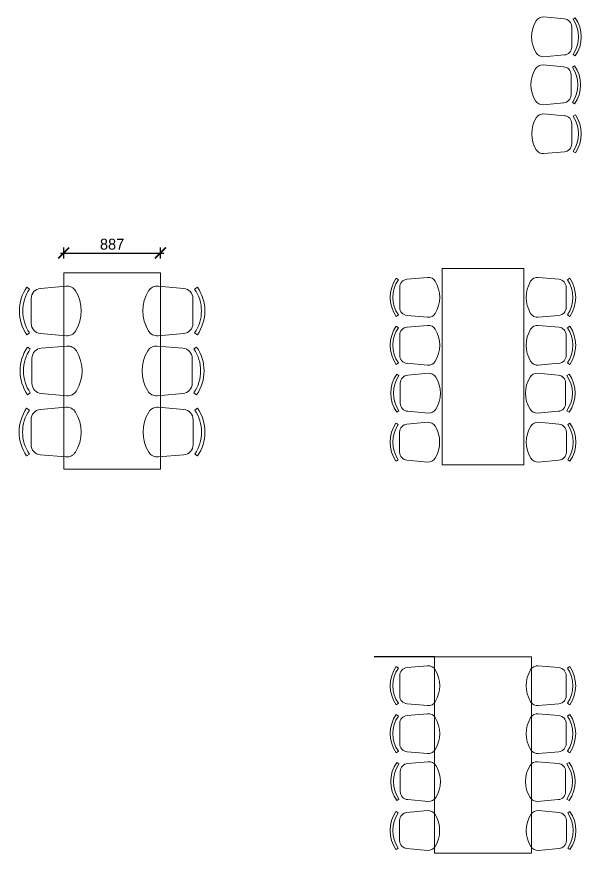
# Model space of a CAD drawing. Header units: millimetres. Extents: x -276609 to 1081398, y -453808 to 472098.
# Drawn here: x 804133 to 809326, y -114473 to -106805 of the extents above; entities that cross this region are included whole.
import ezdxf

# ---------------------------------------------------------------- set-up
doc = ezdxf.new("R2010")
doc.units = ezdxf.units.MM
doc.header["$MEASUREMENT"] = 0
doc.layers.add('A-Detail Lines', color=241, linetype='Continuous', lineweight=25)
doc.layers.add('I-Furniture', color=7, linetype='Continuous', lineweight=20, true_color=0xb35900)
doc.styles.get("Standard").update_dxf_attribs({"font": ''})
doc.styles.get('Standard').set_extended_font_data('Gill Sans MT')
doc.dimstyles.new('IIITD_WD_M @ 100', dxfattribs={"dimscale": 100, "dimtxt": 1, "dimasz": 1, "dimexe": 0.5, "dimexo": 0.25, "dimgap": 0.3, "dimtad": 1, "dimdec": 0, "dimrnd": 1, "dimzin": 0, "dimdsep": 46, "dimtxsty": 'Standard', "dimblk": 'ARCHTICK', "dimcen": 0.2, "dimdle": 0.3, "dimclrd": 256, "dimclre": 256, "dimclrt": 256, "dimadec": 0, "dimazin": 0, "dimtfac": 1, "dimtdec": 0, "dimtofl": 0, "dimtmove": 0, "dimatfit": 0, "dimfxl": 0.5, "dimfxlon": 1, "dimtolj": 1, "dimtzin": 0, "dimlwd": -1, "dimlwe": -1, "dimarcsym": 0})

# ---------------------------------------------------------------- blocks, each defined once
blk = doc.blocks.new('chair1')
at = {"layer": 'I-Furniture'}
for p, q in [((-319.6, 227.7), (-84.3, 207.2)), ((16, 201.2), (41.5, 218.7)), ((0.5, 114.7), (0.5, -114.7)), ((-319.6, -227.7), (-84.3, -207.2)), ((16, -201.2), (41.5, -218.7))]:
    blk.add_line(p, q, dxfattribs=at)
for centre, radius, start, end in [((-107.8, 0), 350.9, 148.40697, 211.59303), ((-327.6, 135.2), 92.9, 85.03026, 148.40697), ((-92.4, 114.7), 92.9, 0, 85.03026), ((-278.1, 0), 356.3, 325.61966, 34.38034), ((-278.1, 0), 387.3, 325.61966, 34.38034), ((-92.4, -114.7), 92.9, 274.96974, 0), ((-327.6, -135.2), 92.9, 211.59303, 274.96974)]:
    blk.add_arc(centre, radius, start, end, dxfattribs=at)
blk = doc.blocks.new('dsa')
at = {"layer": 'I-Furniture'}
blk.add_lwpolyline([(801471.5, -79429.2), (800584.5, -79429.2), (800584.5, -77629.2), (801471.5, -77629.2)], close=True, dxfattribs=at)
at = {"layer": 'I-Furniture', "rotation": 180}
blk.add_blockref('chair1', (800287.3, -77979.8), dxfattribs=at)
at = {"layer": 'I-Furniture', "xscale": -1, "rotation": 180}
blk.add_blockref('chair1', (801768.7, -77979.8), dxfattribs=at)
at = {"layer": 'I-Furniture', "xscale": -1}
for p in [(800294.2, -78529.2), (800285.7, -79090.3)]:
    blk.add_blockref('chair1', p, dxfattribs=at)
at = {"layer": 'I-Furniture'}
for p in [(801761.7, -78529.2), (801770.2, -79090.3)]:
    blk.add_blockref('chair1', p, dxfattribs=at)
blk = doc.blocks.new('_ArchTick')
at = {"color": 0, "linetype": 'ByBlock', "const_width": 0.15}
blk.add_lwpolyline([(-0.5, -0.5), (0.5, 0.5)], dxfattribs=at)
blk = doc.blocks.new('*D528')
at = {"layer": 'A-Detail Lines', "transparency": 16777216}
for p, q in [((804563.5, -109020.7), (804563.5, -108920.7)), ((805450.5, -109020.7), (805450.5, -108920.7)), ((804533.5, -108970.7), (805480.5, -108970.7))]:
    blk.add_line(p, q, dxfattribs=at)
at = {"layer": 'A-Detail Lines', "transparency": 16777216, "xscale": 100, "yscale": 100, "zscale": 100, "rotation": 180}
blk.add_blockref('_ArchTick', (804563.5, -108970.7), dxfattribs=at)
at = {"layer": 'A-Detail Lines', "transparency": 16777216, "xscale": 100, "yscale": 100, "zscale": 100}
blk.add_blockref('_ArchTick', (805450.5, -108970.7), dxfattribs=at)
at = {"layer": 'A-Detail Lines', "transparency": 16777216, "insert": (805007, -108890.7), "char_height": 100, "attachment_point": 5}
blk.add_mtext('\\A1;887', dxfattribs=at)
blk = doc.blocks.new('bench')
at = {"layer": 'I-Furniture'}
blk.add_lwpolyline([(808781.5, -110913.2), (808031.5, -110913.2), (808031.5, -109113.2), (808781.5, -109113.2)], close=True, dxfattribs=at)
at = {"layer": 'I-Furniture', "yscale": 0.8, "zscale": 0.8, "rotation": 180}
for p, xscale in [((807643.9, -109377.2), 0.8), ((809169.1, -109377.2), -0.8), ((807643.9, -109816.2), 0.8), ((809169.1, -109816.2), -0.8)]:
    blk.add_blockref('chair1', p, dxfattribs=dict(at, xscale=xscale))
at = {"layer": 'I-Furniture', "yscale": 0.8, "zscale": 0.8}
for p, xscale in [((807649.4, -110255.7), -0.8), ((809163.5, -110255.7), 0.8), ((807642.6, -110704.6), -0.8), ((809170.3, -110704.6), 0.8)]:
    blk.add_blockref('chair1', p, dxfattribs=dict(at, xscale=xscale))

msp = doc.modelspace()

# ---------------------------------------------------------------- linework, layer by layer
at = {"layer": 'A-Detail Lines'}
msp.add_line((807963, -112673.2), (807409.4, -112673.2), dxfattribs=at)
at = {"layer": 'I-Furniture'}
msp.add_lwpolyline([(808850, -114473.2), (807963, -114473.2), (807963, -112673.2), (808850, -112673.2)], close=True, dxfattribs=at)

# ---------------------------------------------------------------- block references
at = {"layer": 'A-Detail Lines'}
for name, p in [('bench', (0, 0)), ('dsa', (3979, -31522.1))]:
    msp.add_blockref(name, p, dxfattribs=at)
at = {"layer": 'I-Furniture', "yscale": 0.8, "zscale": 0.8, "rotation": 180}
for p, xscale in [((809219.2, -106989.3), -0.8), ((807643.9, -112937.2), 0.8), ((809169.1, -112937.2), -0.8), ((807643.9, -113376.2), 0.8), ((809169.1, -113376.2), -0.8)]:
    msp.add_blockref('chair1', p, dxfattribs=dict(at, xscale=xscale))
at = {"layer": 'I-Furniture', "yscale": 0.8, "zscale": 0.8}
for p, xscale in [((809213.7, -107428.8), 0.8), ((809220.5, -107877.7), 0.8), ((807649.4, -113815.7), -0.8), ((809163.5, -113815.7), 0.8), ((807642.6, -114264.6), -0.8), ((809170.3, -114264.6), 0.8)]:
    msp.add_blockref('chair1', p, dxfattribs=dict(at, xscale=xscale))

# ---------------------------------------------------------------- dimensions: what is measured, and where the dimension line sits
at = {"layer": 'A-Detail Lines'}
dim = msp.add_linear_dim(base=(805450.5, -108970.7), p1=(804563.5, -109151.2), p2=(805450.5, -109151.2), dimstyle='IIITD_WD_M @ 100', dxfattribs=at)
dim.commit()
dim.dimension.update_dxf_attribs({"geometry": '*D528', "text_midpoint": (805007, -108890.7)})

doc.saveas('drawing.dxf')
